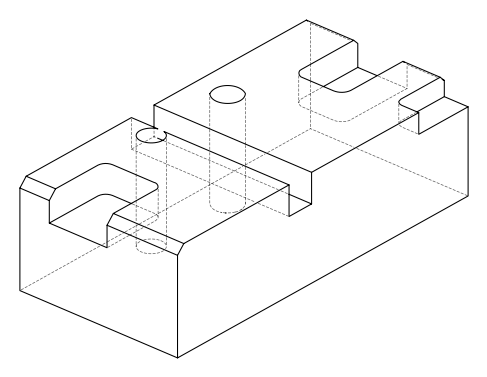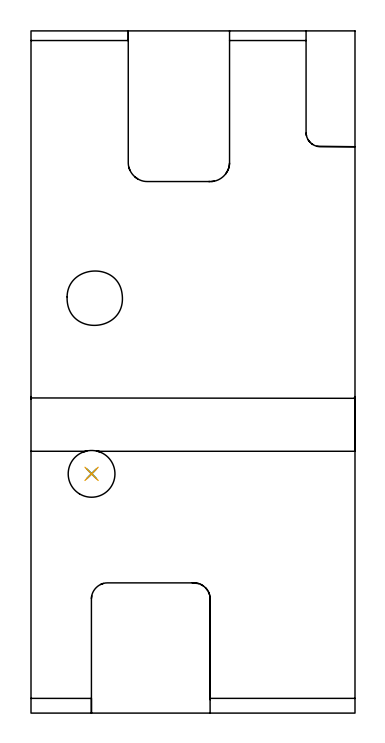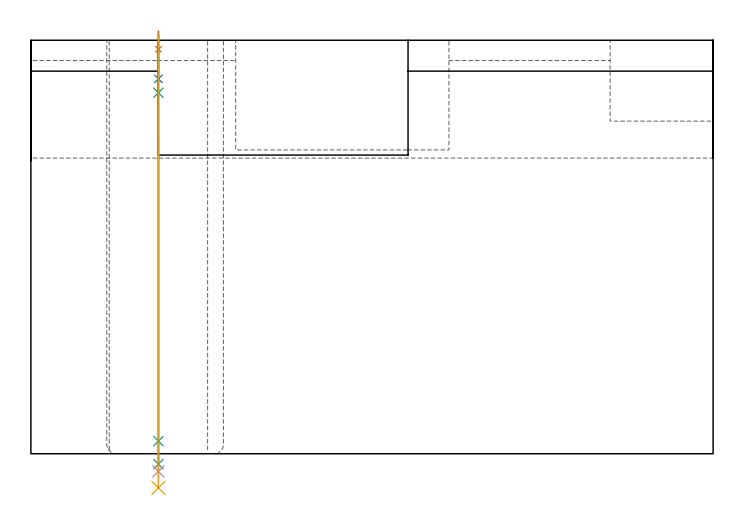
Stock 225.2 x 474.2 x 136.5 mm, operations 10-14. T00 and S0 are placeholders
(PLAN: 14 operations, 8 tool changes, 68.8 min)
(1 AREA_MILL | FG_CHAMFER_SURFACE | UGT0205_001 | 1.57 min | 2495 mm3)
(2 AREA_MILL_1 | FG_CHAMFER_SURFACE_1 | UGT0205_001 | 1.8 min | 1613 mm3)
(3 AREA_MILL_2 | FG_CHAMFER_SURFACE_2 | UGT0205_001 | 3.45 min | 5548 mm3)
(4 AREA_MILL_3 | FG_CHAMFER_SURFACE_3 | UGT0205_001 | 1.45 min | 1387 mm3)
(5 MILL_CORNER_NOTCH_RECTANGULAR | CORNER_NOTCH_RECTANGULAR | NXT0201_012 | Follow Part, ap 4, ae 75% | 4.54 min | 72407 mm3)
(6 MILL_SLOT | SLOT_PARTIAL_RECTANGULAR | NXT0201_012 | Follow Part, ap 4, ae 75% | 16.04 min | 263894 mm3)
(7 MILL_SLOT_1 | SLOT_PARTIAL_RECTANGULAR_1 | NXT0201_012 | Follow Part, ap 4, ae 75% | 18.62 min | 280353 mm3)
(8 MILL_RECTANGULAR_SLOT | SLOT_RECTANGULAR | UGT0201_004 | Follow Part, ap 8, ae 75% | 5.96 min | 322559 mm3)
(9 MILL_THROUGH_HOLE_FROM_SOLID_MATERIAL | STEP1HOLE | NXT0201_007 | Circular | 13.42 min | 158299 mm3)
(10 SPOT_DRILL | STEP1HOLE_1 | NXT0321_9005460120000 | 0.05 min | 179 mm3)
(11 DRILL_BLIND_HOLE_INTO_CENTER | STEP1HOLE_1 | NXT0301_056 | 0.06 min | 567 mm3)
(12 GUN_DRILL_THROUGH_HOLE | STEP1HOLE_1 | UGT0307_005 | 0.63 min | 6704 mm3)
(13 SPADE_DRILL_TO_ENLARGE_THROUGH_HOLE | STEP1HOLE_1 | UGT0306_010 | 0.58 min | 33261 mm3)
(14 DRILL_TO_ENLARGE_THROUGH_HOLE | STEP1HOLE_1 | UGT0301_001 | 0.6 min | 72162 mm3)
(TOOL UGT0205_001 | Chamfer Mill 20 x 3 x 45 deg. | D20 FL50 Z2)
(TOOL NXT0201_012 | ENDMILL 16mm [2P460-1600-NA 1630] | D16 FL38 Z6)
(TOOL UGT0201_004 | End Mill 32 mm | D32 FL53 Z6)
(TOOL NXT0201_007 | ENDMILL 25mm [R216.25-25050GCK54P 1620] | D25 R3 FL54 Z5)
(TOOL NXT0321_9005460120000 | NC Spot Drill, 142deg, 12mm, Carbide, Uncoated | D12 PA142 FL30 Z2)
(TOOL NXT0301_056 | Carbide Drill 8.5mm [860.1-0850-026A1-MM 2214] | D8.5 PA140 FL47 Z2)
(TOOL UGT0307_005 | Gun Drill 8.3 mm | D8.3 PA130 FL24 Z1)
(TOOL UGT0306_010 | Spade Drill 19.5mm | D19.5 PA132 FL10 Z2)
(TOOL UGT0301_001 | Twist Drill 32.5 mm | D32.5 PA118 FL185 Z2)
(OP 10 SPOT_DRILL)
G17 G21 G94 G90
T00 M6
G54
G17 G0 G90 X42.1 Y166.3 S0 M3
G43 Z146.5 H0
G94 G81 G98 Z133.5 F250. R139.5
G80
M5
M2
(OP 11 DRILL_BLIND_HOLE_INTO_CENTER)
G17 G21 G94 G90
T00 M6
G54
G17 G0 G90 X42.1 Y166.3 S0 M3
G43 Z146.5 H1
G94 G81 G98 Z123.75 F250. R138.5
G80
M5
M2
(OP 12 GUN_DRILL_THROUGH_HOLE)
G17 G21 G94 G90
T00 M6
G54
G17 G0 G90 X42.1 Y166.3 M8
G43 Z146.5 H0
Z133.06
S716 M3
G94 G1 Z119.175 F125. M26
G4 X.084
Z4.15 F250.
G4 X.084
Z-3.435 F125.
G4 X.084
M5
M9
G0 Z133.06
Z146.5
M2
(OP 13 SPADE_DRILL_TO_ENLARGE_THROUGH_HOLE)
G17 G21 G94 G90
T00 M6
G54
G17 G0 G90 X42.1 Y166.3 S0 M3
G43 Z146.5 H0
G94 G73 G98 Z-5.841 F250. Q17.793 R138.5
G80
M5
M2
(OP 14 DRILL_TO_ENLARGE_THROUGH_HOLE)
G17 G21 G94 G90
T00 M6
G54
G17 G0 G90 X42.1 Y166.3 S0 M3
G43 Z146.5 H0
G94 G73 G98 Z-11.264 F250. Q29.553 R138.5
G80
M5
M2
